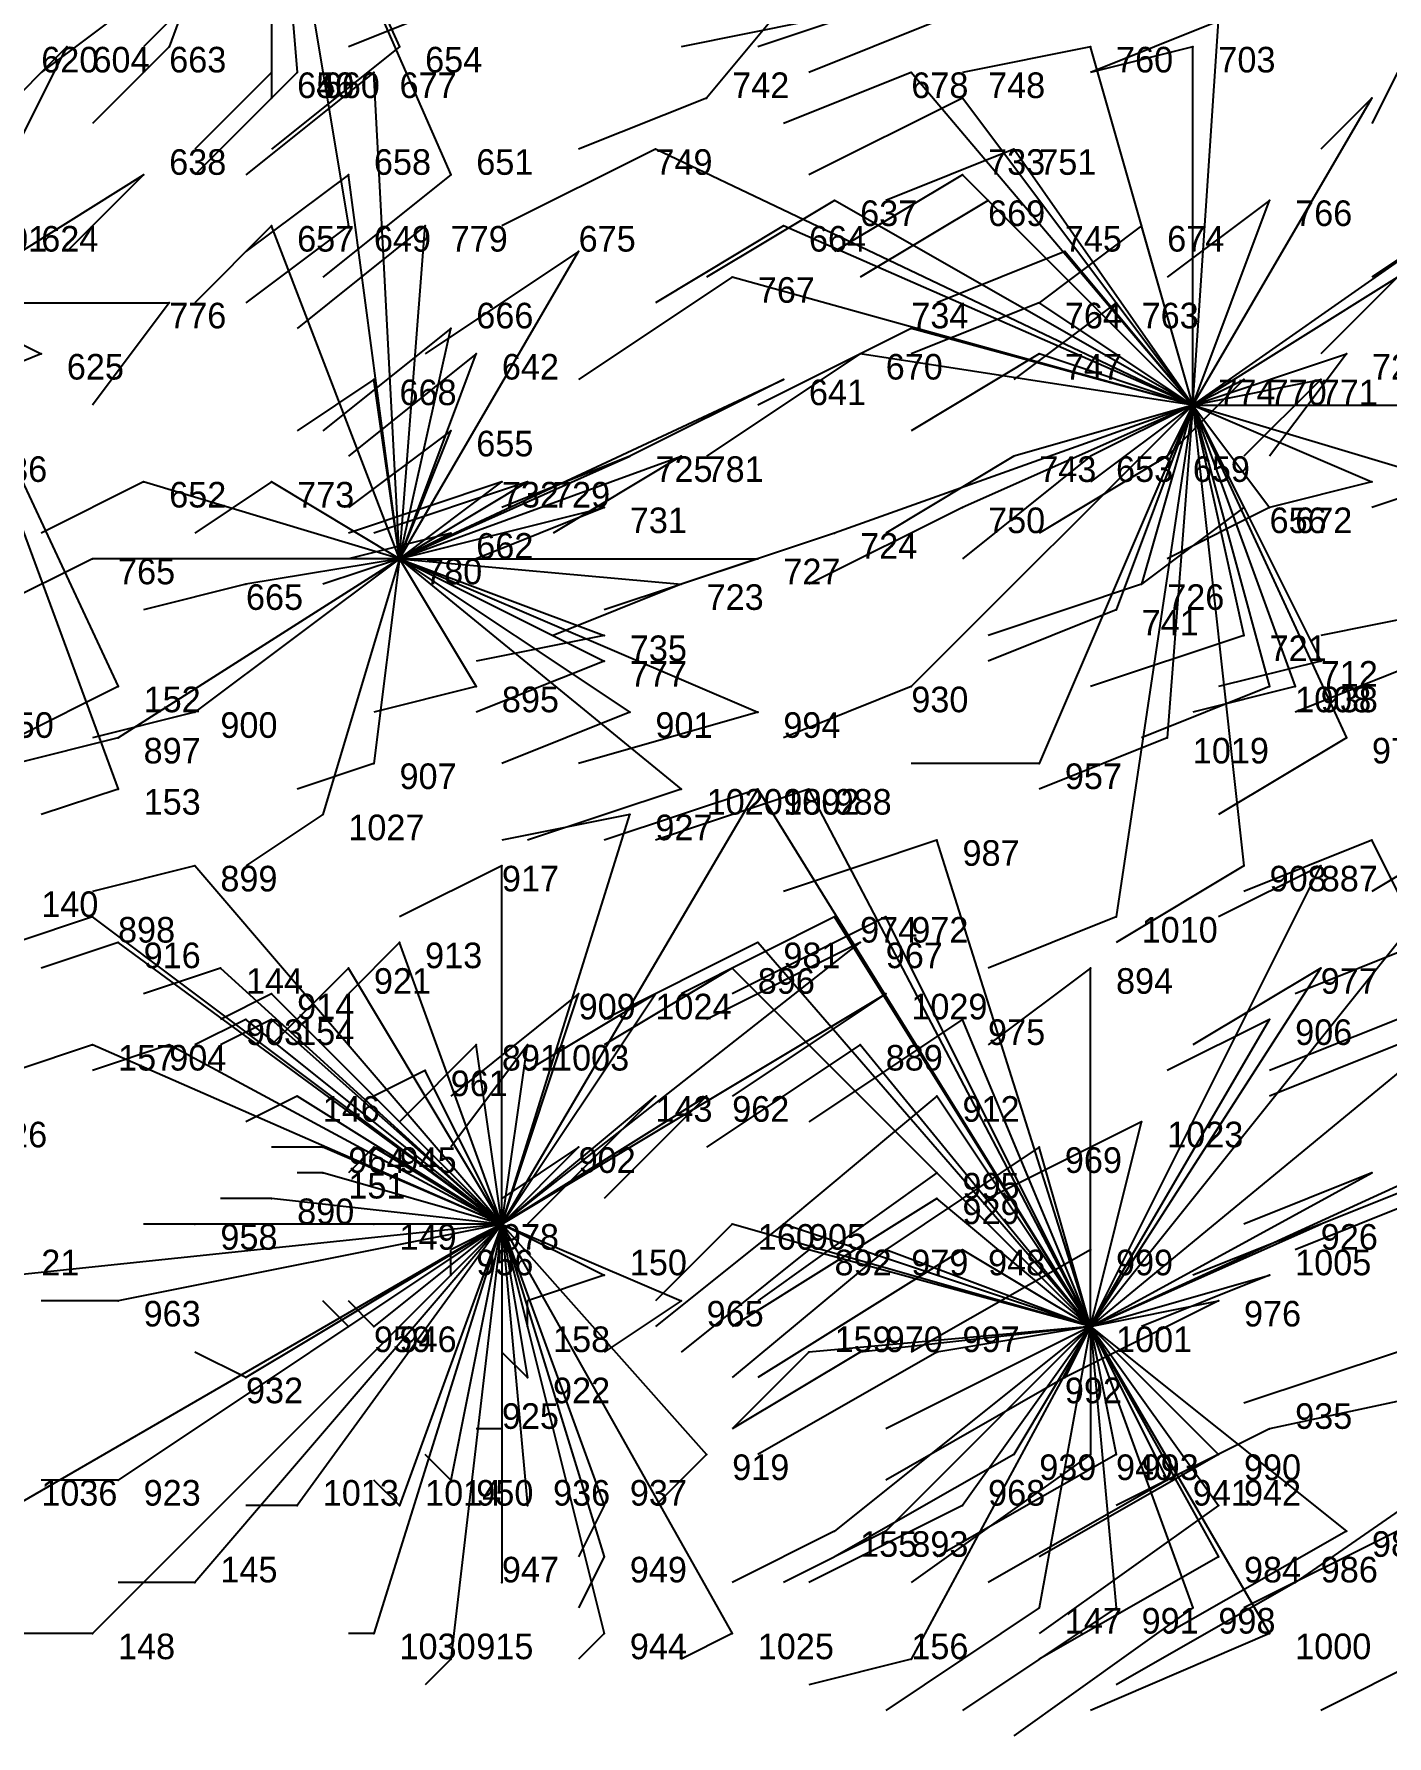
# Model space of a CAD drawing. Extents: x 13.668 to 13.876, y -34.05 to -33.931.
# Drawn here: x 13.7397 to 13.7926, y -34.05 to -33.9835 of the extents above; entities that cross this region are included whole.
import ezdxf

# ---------------------------------------------------------------- set-up
doc = ezdxf.new("R2010")
doc.units = 0
for name, color, linetype in [('Facilities', 3, 'CONTINUOUS'), ('Facilities_lines', 3, 'CONTINUOUS'), ('Normals', 1, 'CONTINUOUS'), ('Source_points', 5, 'CONTINUOUS'), ('Text', 3, 'CONTINUOUS')]:
    doc.layers.add(name, color=color, linetype=linetype)

msp = doc.modelspace()

# ---------------------------------------------------------------- linework, layer by layer
at = {"layer": 'Facilities', "color": 3}
for p in [(13.785, -33.998, -1.215), (13.754, -34.004, -1.217), (13.758, -34.03, -1.217), (13.781, -34.034, -1.216)]:
    msp.add_point(p, dxfattribs=at)
at = {"layer": 'Facilities_lines', "color": 3}
for p, q in [((13.749, -33.973, -1.216), (13.745, -33.984, -1.217)), ((13.749, -33.973, -1.216), (13.749, -33.986, -1.216)), ((13.749, -33.973, -1.216), (13.752, -33.991, -1.216)), ((13.749, -33.973, -1.216), (13.749, -33.985, -1.217)), ((13.749, -33.973, -1.216), (13.756, -33.989, -1.216)), ((13.749, -33.973, -1.216), (13.754, -33.984, -1.216)), ((13.749, -33.973, -1.216), (13.75, -33.985, -1.216)), ((13.776, -33.974, -1.215), (13.766, -33.986, -1.216)), ((13.785, -33.998, -1.215), (13.786, -33.983, -1.215)), ((13.736, -33.994, -1.217), (13.741, -33.984, -1.217)), ((13.785, -33.998, -1.215), (13.781, -33.984, -1.215)), ((13.785, -33.998, -1.215), (13.785, -33.984, -1.214)), ((13.754, -34.004, -1.217), (13.753, -33.985, -1.217)), ((13.785, -33.998, -1.215), (13.774, -33.985, -1.214)), ((13.785, -33.998, -1.215), (13.776, -33.986, -1.216)), ((13.785, -33.998, -1.215), (13.792, -33.986, -1.215)), ((13.785, -33.998, -1.215), (13.764, -33.988, -1.215)), ((13.785, -33.998, -1.215), (13.778, -33.988, -1.214)), ((13.736, -33.994, -1.217), (13.744, -33.989, -1.216)), ((13.754, -34.004, -1.217), (13.752, -33.989, -1.217)), ((13.785, -33.998, -1.215), (13.776, -33.989, -1.215)), ((13.785, -33.998, -1.215), (13.771, -33.99, -1.215)), ((13.785, -33.998, -1.215), (13.777, -33.99, -1.216)), ((13.785, -33.998, -1.215), (13.788, -33.99, -1.214)), ((13.754, -34.004, -1.217), (13.749, -33.991, -1.217)), ((13.754, -34.004, -1.217), (13.755, -33.991, -1.217)), ((13.785, -33.998, -1.215), (13.769, -33.991, -1.215)), ((13.785, -33.998, -1.215), (13.783, -33.991, -1.215)), ((13.785, -33.998, -1.215), (13.795, -33.991, -1.215)), ((13.754, -34.004, -1.217), (13.761, -33.992, -1.217)), ((13.785, -33.998, -1.215), (13.78, -33.992, -1.216)), ((13.785, -33.998, -1.215), (13.767, -33.993, -1.215)), ((13.785, -33.998, -1.215), (13.793, -33.993, -1.215)), ((13.736, -33.994, -1.217), (13.743, -34.009, -1.218)), ((13.736, -33.994, -1.217), (13.743, -34.013, -1.218)), ((13.736, -33.994, -1.217), (13.74, -33.996, -1.217)), ((13.736, -33.994, -1.217), (13.745, -33.994, -1.217)), ((13.785, -33.998, -1.215), (13.779, -33.994, -1.215)), ((13.785, -33.998, -1.215), (13.782, -33.994, -1.214)), ((13.754, -34.004, -1.217), (13.756, -33.995, -1.217)), ((13.785, -33.998, -1.215), (13.774, -33.995, -1.215)), ((13.754, -34.004, -1.217), (13.757, -33.996, -1.216)), ((13.785, -33.998, -1.215), (13.772, -33.996, -1.215)), ((13.785, -33.998, -1.215), (13.779, -33.996, -1.216)), ((13.785, -33.998, -1.215), (13.791, -33.996, -1.214)), ((13.754, -34.004, -1.217), (13.753, -33.997, -1.217)), ((13.754, -34.004, -1.217), (13.769, -33.997, -1.216)), ((13.785, -33.998, -1.215), (13.787, -33.997, -1.214)), ((13.785, -33.998, -1.215), (13.79, -33.997, -1.214)), ((13.785, -33.998, -1.215), (13.771, -34.003, -1.216)), ((13.785, -33.998, -1.215), (13.774, -34.009, -1.216)), ((13.785, -33.998, -1.215), (13.776, -34.002, -1.215)), ((13.785, -33.998, -1.215), (13.778, -34, -1.216)), ((13.785, -33.998, -1.215), (13.779, -34.012, -1.216)), ((13.785, -33.998, -1.215), (13.781, -34, -1.216)), ((13.785, -33.998, -1.215), (13.782, -34.006, -1.215)), ((13.785, -33.998, -1.215), (13.782, -34.018, -1.216)), ((13.785, -33.998, -1.215), (13.783, -34.005, -1.215)), ((13.785, -33.998, -1.215), (13.784, -34, -1.216)), ((13.785, -33.998, -1.215), (13.784, -34.011, -1.215)), ((13.785, -33.998, -1.215), (13.796, -33.998, -1.214)), ((13.785, -33.998, -1.215), (13.787, -34.002, -1.216)), ((13.785, -33.998, -1.215), (13.788, -34.002, -1.215)), ((13.785, -33.998, -1.215), (13.795, -34.001, -1.216)), ((13.785, -33.998, -1.215), (13.79, -34.008, -1.215)), ((13.785, -33.998, -1.215), (13.787, -34.007, -1.215)), ((13.785, -33.998, -1.215), (13.792, -34.001, -1.214)), ((13.785, -33.998, -1.215), (13.787, -34.016, -1.216)), ((13.785, -33.998, -1.215), (13.789, -34.009, -1.215)), ((13.785, -33.998, -1.215), (13.791, -34.011, -1.216)), ((13.785, -33.998, -1.215), (13.788, -34.009, -1.215)), ((13.754, -34.004, -1.217), (13.756, -33.999, -1.217)), ((13.754, -34.004, -1.217), (13.763, -34, -1.216)), ((13.754, -34.004, -1.217), (13.765, -34, -1.216)), ((13.754, -34.004, -1.217), (13.744, -34.001, -1.217)), ((13.754, -34.004, -1.217), (13.749, -34.001, -1.216)), ((13.754, -34.004, -1.217), (13.759, -34.001, -1.217)), ((13.754, -34.004, -1.217), (13.758, -34.001, -1.217)), ((13.754, -34.004, -1.217), (13.762, -34.002, -1.217)), ((13.754, -34.004, -1.217), (13.756, -34.003, -1.217)), ((13.754, -34.004, -1.217), (13.742, -34.004, -1.217)), ((13.754, -34.004, -1.217), (13.743, -34.011, -1.216)), ((13.754, -34.004, -1.217), (13.746, -34.01, -1.216)), ((13.754, -34.004, -1.217), (13.748, -34.005, -1.217)), ((13.754, -34.004, -1.217), (13.751, -34.014, -1.217)), ((13.754, -34.004, -1.217), (13.753, -34.012, -1.217)), ((13.754, -34.004, -1.217), (13.762, -34.007, -1.217)), ((13.754, -34.004, -1.217), (13.765, -34.005, -1.216)), ((13.754, -34.004, -1.217), (13.768, -34.004, -1.217)), ((13.754, -34.004, -1.217), (13.762, -34.008, -1.216)), ((13.754, -34.004, -1.217), (13.757, -34.009, -1.217)), ((13.754, -34.004, -1.217), (13.763, -34.01, -1.217)), ((13.754, -34.004, -1.217), (13.768, -34.01, -1.217)), ((13.754, -34.004, -1.217), (13.765, -34.013, -1.216)), ((13.758, -34.03, -1.217), (13.768, -34.013, -1.217)), ((13.781, -34.034, -1.216), (13.768, -34.013, -1.215)), ((13.781, -34.034, -1.216), (13.77, -34.013, -1.215)), ((13.758, -34.03, -1.217), (13.763, -34.014, -1.217)), ((13.781, -34.034, -1.216), (13.797, -34.014, -1.214)), ((13.781, -34.034, -1.216), (13.775, -34.015, -1.216)), ((13.802, -34.035, -1.215), (13.792, -34.015, -1.215)), ((13.758, -34.03, -1.217), (13.746, -34.016, -1.216)), ((13.758, -34.03, -1.217), (13.758, -34.016, -1.216)), ((13.781, -34.034, -1.216), (13.79, -34.016, -1.215)), ((13.758, -34.03, -1.217), (13.742, -34.018, -1.217)), ((13.781, -34.034, -1.216), (13.771, -34.018, -1.216)), ((13.781, -34.034, -1.216), (13.773, -34.018, -1.215)), ((13.758, -34.03, -1.217), (13.743, -34.019, -1.217)), ((13.758, -34.03, -1.217), (13.754, -34.019, -1.217)), ((13.758, -34.03, -1.217), (13.772, -34.019, -1.217)), ((13.781, -34.034, -1.216), (13.768, -34.019, -1.216)), ((13.758, -34.03, -1.217), (13.747, -34.02, -1.218)), ((13.758, -34.03, -1.217), (13.752, -34.02, -1.217)), ((13.781, -34.034, -1.216), (13.767, -34.02, -1.216)), ((13.781, -34.034, -1.216), (13.781, -34.02, -1.215)), ((13.781, -34.034, -1.216), (13.79, -34.02, -1.215)), ((13.781, -34.034, -1.216), (13.798, -34.02, -1.214)), ((13.758, -34.03, -1.217), (13.749, -34.021, -1.217)), ((13.758, -34.03, -1.217), (13.761, -34.021, -1.217)), ((13.758, -34.03, -1.217), (13.764, -34.021, -1.217)), ((13.758, -34.03, -1.217), (13.773, -34.021, -1.217)), ((13.758, -34.03, -1.217), (13.748, -34.022, -1.217)), ((13.758, -34.03, -1.217), (13.749, -34.022, -1.218)), ((13.781, -34.034, -1.216), (13.776, -34.022, -1.216)), ((13.781, -34.034, -1.216), (13.788, -34.022, -1.216)), ((13.758, -34.03, -1.217), (13.742, -34.023, -1.218)), ((13.758, -34.03, -1.217), (13.745, -34.023, -1.217)), ((13.758, -34.03, -1.217), (13.757, -34.023, -1.217)), ((13.758, -34.03, -1.217), (13.759, -34.023, -1.217)), ((13.781, -34.034, -1.216), (13.772, -34.023, -1.216)), ((13.781, -34.034, -1.216), (13.805, -34.023, -1.214)), ((13.758, -34.03, -1.217), (13.755, -34.024, -1.217)), ((13.758, -34.03, -1.217), (13.75, -34.025, -1.218)), ((13.758, -34.03, -1.217), (13.764, -34.025, -1.218)), ((13.758, -34.03, -1.217), (13.766, -34.025, -1.217)), ((13.781, -34.034, -1.216), (13.775, -34.025, -1.216)), ((13.781, -34.034, -1.216), (13.783, -34.026, -1.215)), ((13.758, -34.03, -1.217), (13.751, -34.027, -1.217)), ((13.758, -34.03, -1.217), (13.753, -34.027, -1.216)), ((13.758, -34.03, -1.217), (13.761, -34.027, -1.217)), ((13.781, -34.034, -1.216), (13.779, -34.027, -1.216)), ((13.758, -34.03, -1.217), (13.751, -34.028, -1.218)), ((13.781, -34.034, -1.216), (13.775, -34.028, -1.216)), ((13.781, -34.034, -1.216), (13.792, -34.028, -1.215)), ((13.758, -34.03, -1.217), (13.749, -34.029, -1.217)), ((13.781, -34.034, -1.216), (13.775, -34.029, -1.216)), ((13.758, -34.03, -1.217), (13.739, -34.032, -1.218)), ((13.758, -34.03, -1.217), (13.739, -34.041, -1.217)), ((13.758, -34.03, -1.217), (13.742, -34.046, -1.218)), ((13.758, -34.03, -1.217), (13.743, -34.04, -1.217)), ((13.758, -34.03, -1.217), (13.743, -34.033, -1.217)), ((13.758, -34.03, -1.217), (13.746, -34.044, -1.218)), ((13.758, -34.03, -1.217), (13.746, -34.03, -1.217)), ((13.758, -34.03, -1.217), (13.748, -34.036, -1.217)), ((13.758, -34.03, -1.217), (13.75, -34.041, -1.217)), ((13.758, -34.03, -1.217), (13.752, -34.034, -1.217)), ((13.758, -34.03, -1.217), (13.753, -34.03, -1.218)), ((13.758, -34.03, -1.217), (13.753, -34.034, -1.217)), ((13.758, -34.03, -1.217), (13.753, -34.046, -1.217)), ((13.758, -34.03, -1.217), (13.754, -34.041, -1.217)), ((13.758, -34.03, -1.217), (13.756, -34.047, -1.217)), ((13.758, -34.03, -1.217), (13.756, -34.04, -1.216)), ((13.758, -34.03, -1.217), (13.756, -34.032, -1.217)), ((13.758, -34.03, -1.217), (13.762, -34.032, -1.218)), ((13.758, -34.03, -1.217), (13.759, -34.034, -1.218)), ((13.758, -34.03, -1.217), (13.766, -34.039, -1.217)), ((13.758, -34.03, -1.217), (13.759, -34.036, -1.217)), ((13.758, -34.03, -1.217), (13.758, -34.038, -1.217)), ((13.758, -34.03, -1.217), (13.759, -34.041, -1.217)), ((13.758, -34.03, -1.217), (13.762, -34.046, -1.217)), ((13.758, -34.03, -1.217), (13.758, -34.044, -1.217)), ((13.758, -34.03, -1.217), (13.762, -34.043, -1.217)), ((13.758, -34.03, -1.217), (13.765, -34.033, -1.217)), ((13.758, -34.03, -1.217), (13.762, -34.041, -1.217)), ((13.758, -34.03, -1.217), (13.767, -34.046, -1.217)), ((13.781, -34.034, -1.216), (13.767, -34.03, -1.218)), ((13.781, -34.034, -1.216), (13.769, -34.03, -1.217)), ((13.781, -34.034, -1.216), (13.79, -34.03, -1.215)), ((13.781, -34.034, -1.216), (13.77, -34.031, -1.216)), ((13.781, -34.034, -1.216), (13.773, -34.031, -1.216)), ((13.781, -34.034, -1.216), (13.776, -34.031, -1.216)), ((13.781, -34.034, -1.216), (13.781, -34.031, -1.217)), ((13.781, -34.034, -1.216), (13.788, -34.032, -1.217)), ((13.781, -34.034, -1.216), (13.786, -34.033, -1.215)), ((13.781, -34.034, -1.216), (13.77, -34.035, -1.218)), ((13.781, -34.034, -1.216), (13.771, -34.042, -1.218)), ((13.781, -34.034, -1.216), (13.772, -34.035, -1.217)), ((13.781, -34.034, -1.216), (13.773, -34.042, -1.217)), ((13.781, -34.034, -1.216), (13.774, -34.047, -1.218)), ((13.781, -34.034, -1.216), (13.775, -34.035, -1.217)), ((13.781, -34.034, -1.216), (13.776, -34.041, -1.217)), ((13.781, -34.034, -1.216), (13.778, -34.039, -1.217)), ((13.781, -34.034, -1.216), (13.779, -34.045, -1.218)), ((13.781, -34.034, -1.216), (13.78, -34.036, -1.216)), ((13.781, -34.034, -1.216), (13.781, -34.039, -1.217)), ((13.781, -34.034, -1.216), (13.784, -34.04, -1.217)), ((13.781, -34.034, -1.216), (13.791, -34.042, -1.216)), ((13.781, -34.034, -1.216), (13.786, -34.043, -1.216)), ((13.781, -34.034, -1.216), (13.786, -34.039, -1.215)), ((13.781, -34.034, -1.216), (13.782, -34.045, -1.217)), ((13.781, -34.034, -1.216), (13.782, -34.039, -1.216)), ((13.781, -34.034, -1.216), (13.785, -34.045, -1.216)), ((13.781, -34.034, -1.216), (13.788, -34.046, -1.216)), ((13.781, -34.034, -1.216), (13.786, -34.041, -1.216)), ((13.802, -34.035, -1.215), (13.788, -34.038, -1.215)), ((13.802, -34.035, -1.215), (13.789, -34.044, -1.215))]:
    msp.add_line(p, q, dxfattribs=at)
at = {"layer": 'Normals', "color": 1}
for p, q in [((13.748, -33.98, -1.216), (13.744, -33.984, -1.116)), ((13.744, -33.982, -1.216), (13.74, -33.985, -1.116)), ((13.757, -33.982, -1.216), (13.752, -33.984, -1.116)), ((13.774, -33.982, -1.215), (13.768, -33.984, -1.115)), ((13.77, -33.983, -1.215), (13.765, -33.984, -1.115)), ((13.775, -33.983, -1.216), (13.77, -33.985, -1.116)), ((13.786, -33.983, -1.215), (13.781, -33.985, -1.115)), ((13.741, -33.984, -1.217), (13.738, -33.987, -1.117)), ((13.745, -33.984, -1.217), (13.742, -33.987, -1.117)), ((13.754, -33.984, -1.216), (13.749, -33.988, -1.116)), ((13.781, -33.984, -1.215), (13.776, -33.985, -1.115)), ((13.785, -33.984, -1.214), (13.781, -33.985, -1.114)), ((13.749, -33.985, -1.217), (13.746, -33.988, -1.117)), ((13.75, -33.985, -1.216), (13.747, -33.988, -1.116)), ((13.753, -33.985, -1.217), (13.748, -33.989, -1.117)), ((13.774, -33.985, -1.214), (13.769, -33.987, -1.114)), ((13.793, -33.985, -1.214), (13.792, -33.987, -1.114)), ((13.749, -33.986, -1.216), (13.746, -33.989, -1.116)), ((13.766, -33.986, -1.216), (13.761, -33.988, -1.116)), ((13.776, -33.986, -1.216), (13.77, -33.989, -1.116)), ((13.792, -33.986, -1.215), (13.79, -33.988, -1.115)), ((13.764, -33.988, -1.215), (13.758, -33.991, -1.115)), ((13.778, -33.988, -1.214), (13.773, -33.99, -1.114)), ((13.744, -33.989, -1.216), (13.741, -33.992, -1.116)), ((13.752, -33.989, -1.217), (13.748, -33.992, -1.117)), ((13.756, -33.989, -1.216), (13.751, -33.993, -1.116)), ((13.776, -33.989, -1.215), (13.771, -33.992, -1.115)), ((13.771, -33.99, -1.215), (13.766, -33.993, -1.115)), ((13.777, -33.99, -1.216), (13.772, -33.993, -1.116)), ((13.788, -33.99, -1.214), (13.784, -33.993, -1.114)), ((13.749, -33.991, -1.217), (13.746, -33.994, -1.117)), ((13.752, -33.991, -1.216), (13.748, -33.994, -1.116)), ((13.755, -33.991, -1.217), (13.75, -33.995, -1.117)), ((13.769, -33.991, -1.215), (13.764, -33.994, -1.115)), ((13.783, -33.991, -1.215), (13.779, -33.994, -1.115)), ((13.795, -33.991, -1.215), (13.792, -33.993, -1.115)), ((13.761, -33.992, -1.217), (13.755, -33.996, -1.117)), ((13.78, -33.992, -1.216), (13.775, -33.994, -1.116)), ((13.767, -33.993, -1.215), (13.761, -33.997, -1.115)), ((13.793, -33.993, -1.215), (13.79, -33.996, -1.115)), ((13.745, -33.994, -1.217), (13.742, -33.998, -1.117)), ((13.779, -33.994, -1.215), (13.774, -33.996, -1.115)), ((13.782, -33.994, -1.214), (13.778, -33.997, -1.114)), ((13.756, -33.995, -1.217), (13.751, -33.999, -1.117)), ((13.774, -33.995, -1.215), (13.768, -33.998, -1.115)), ((13.74, -33.996, -1.217), (13.735, -33.998, -1.117)), ((13.757, -33.996, -1.216), (13.752, -34, -1.116)), ((13.772, -33.996, -1.215), (13.766, -34, -1.115)), ((13.779, -33.996, -1.216), (13.774, -33.999, -1.116)), ((13.791, -33.996, -1.214), (13.788, -34, -1.114)), ((13.753, -33.997, -1.217), (13.75, -33.999, -1.117)), ((13.769, -33.997, -1.216), (13.763, -34, -1.116)), ((13.787, -33.997, -1.214), (13.784, -34, -1.114)), ((13.79, -33.997, -1.214), (13.787, -34, -1.114)), ((13.785, -33.998, -1.215), (13.781, -34.001, -1.115)), ((13.756, -33.999, -1.217), (13.752, -34.002, -1.117)), ((13.763, -34, -1.216), (13.758, -34.002, -1.116)), ((13.765, -34, -1.216), (13.76, -34.003, -1.116)), ((13.778, -34, -1.216), (13.773, -34.003, -1.116)), ((13.781, -34, -1.216), (13.776, -34.004, -1.116)), ((13.784, -34, -1.216), (13.779, -34.003, -1.116)), ((13.744, -34.001, -1.217), (13.74, -34.003, -1.117)), ((13.749, -34.001, -1.216), (13.746, -34.003, -1.116)), ((13.758, -34.001, -1.217), (13.752, -34.003, -1.117)), ((13.759, -34.001, -1.217), (13.753, -34.003, -1.117)), ((13.792, -34.001, -1.214), (13.788, -34.002, -1.114)), ((13.795, -34.001, -1.216), (13.792, -34.002, -1.116)), ((13.762, -34.002, -1.217), (13.757, -34.004, -1.117)), ((13.776, -34.002, -1.215), (13.77, -34.005, -1.115)), ((13.787, -34.002, -1.216), (13.783, -34.005, -1.116)), ((13.788, -34.002, -1.215), (13.784, -34.004, -1.115)), ((13.756, -34.003, -1.217), (13.752, -34.004, -1.117)), ((13.771, -34.003, -1.216), (13.765, -34.005, -1.116)), ((13.742, -34.004, -1.217), (13.738, -34.006, -1.117)), ((13.754, -34.004, -1.217), (13.751, -34.005, -1.117)), ((13.768, -34.004, -1.217), (13.762, -34.006, -1.117)), ((13.748, -34.005, -1.217), (13.744, -34.006, -1.117)), ((13.765, -34.005, -1.216), (13.76, -34.007, -1.116)), ((13.783, -34.005, -1.215), (13.777, -34.007, -1.115)), ((13.782, -34.006, -1.215), (13.777, -34.008, -1.115)), ((13.795, -34.006, -1.215), (13.79, -34.007, -1.115)), ((13.762, -34.007, -1.217), (13.757, -34.008, -1.117)), ((13.787, -34.007, -1.215), (13.781, -34.009, -1.115)), ((13.762, -34.008, -1.216), (13.757, -34.01, -1.116)), ((13.79, -34.008, -1.215), (13.786, -34.009, -1.115)), ((13.794, -34.008, -1.215), (13.789, -34.01, -1.115)), ((13.743, -34.009, -1.218), (13.739, -34.011, -1.118)), ((13.757, -34.009, -1.217), (13.753, -34.01, -1.117)), ((13.774, -34.009, -1.216), (13.769, -34.011, -1.116)), ((13.788, -34.009, -1.215), (13.783, -34.011, -1.115)), ((13.789, -34.009, -1.215), (13.785, -34.01, -1.115)), ((13.746, -34.01, -1.216), (13.742, -34.011, -1.116)), ((13.763, -34.01, -1.217), (13.758, -34.012, -1.117)), ((13.768, -34.01, -1.217), (13.761, -34.012, -1.117)), ((13.743, -34.011, -1.216), (13.739, -34.012, -1.116)), ((13.784, -34.011, -1.215), (13.779, -34.013, -1.115)), ((13.791, -34.011, -1.216), (13.786, -34.014, -1.116)), ((13.753, -34.012, -1.217), (13.75, -34.013, -1.117)), ((13.779, -34.012, -1.216), (13.774, -34.012, -1.116)), ((13.743, -34.013, -1.218), (13.74, -34.014, -1.118)), ((13.765, -34.013, -1.216), (13.759, -34.015, -1.116)), ((13.768, -34.013, -1.217), (13.762, -34.015, -1.117)), ((13.768, -34.013, -1.215), (13.762, -34.015, -1.115)), ((13.77, -34.013, -1.215), (13.764, -34.015, -1.115)), ((13.751, -34.014, -1.217), (13.748, -34.016, -1.117)), ((13.763, -34.014, -1.217), (13.758, -34.015, -1.117)), ((13.797, -34.014, -1.214), (13.792, -34.017, -1.114)), ((13.775, -34.015, -1.216), (13.769, -34.017, -1.116)), ((13.792, -34.015, -1.215), (13.787, -34.017, -1.115)), ((13.746, -34.016, -1.216), (13.742, -34.017, -1.116)), ((13.758, -34.016, -1.216), (13.754, -34.018, -1.116)), ((13.787, -34.016, -1.216), (13.782, -34.019, -1.116)), ((13.79, -34.016, -1.215), (13.786, -34.018, -1.115)), ((13.742, -34.018, -1.217), (13.739, -34.019, -1.117)), ((13.771, -34.018, -1.216), (13.765, -34.021, -1.116)), ((13.773, -34.018, -1.215), (13.767, -34.021, -1.115)), ((13.782, -34.018, -1.216), (13.777, -34.02, -1.116)), ((13.743, -34.019, -1.217), (13.74, -34.02, -1.117)), ((13.754, -34.019, -1.217), (13.752, -34.021, -1.117)), ((13.768, -34.019, -1.216), (13.762, -34.022, -1.116)), ((13.772, -34.019, -1.217), (13.766, -34.022, -1.117)), ((13.794, -34.019, -1.215), (13.789, -34.021, -1.115)), ((13.747, -34.02, -1.218), (13.744, -34.021, -1.118)), ((13.752, -34.02, -1.217), (13.749, -34.023, -1.117)), ((13.767, -34.02, -1.216), (13.762, -34.023, -1.116)), ((13.781, -34.02, -1.215), (13.777, -34.023, -1.115)), ((13.79, -34.02, -1.215), (13.785, -34.023, -1.115)), ((13.749, -34.021, -1.217), (13.747, -34.022, -1.117)), ((13.761, -34.021, -1.217), (13.756, -34.025, -1.117)), ((13.764, -34.021, -1.217), (13.759, -34.024, -1.117)), ((13.773, -34.021, -1.217), (13.767, -34.025, -1.117)), ((13.748, -34.022, -1.217), (13.746, -34.023, -1.117)), ((13.749, -34.022, -1.218), (13.747, -34.023, -1.118)), ((13.776, -34.022, -1.216), (13.77, -34.026, -1.116)), ((13.788, -34.022, -1.216), (13.784, -34.024, -1.116)), ((13.793, -34.022, -1.215), (13.788, -34.024, -1.115)), ((13.742, -34.023, -1.218), (13.739, -34.024, -1.118)), ((13.745, -34.023, -1.217), (13.742, -34.024, -1.117)), ((13.757, -34.023, -1.217), (13.754, -34.026, -1.117)), ((13.759, -34.023, -1.217), (13.756, -34.027, -1.117)), ((13.772, -34.023, -1.216), (13.766, -34.027, -1.116)), ((13.793, -34.023, -1.215), (13.788, -34.025, -1.115)), ((13.755, -34.024, -1.217), (13.753, -34.025, -1.117)), ((13.75, -34.025, -1.218), (13.748, -34.026, -1.118)), ((13.764, -34.025, -1.218), (13.759, -34.03, -1.118)), ((13.766, -34.025, -1.217), (13.762, -34.029, -1.117)), ((13.775, -34.025, -1.216), (13.769, -34.03, -1.116)), ((13.783, -34.026, -1.215), (13.777, -34.029, -1.115)), ((13.751, -34.027, -1.217), (13.749, -34.027, -1.117)), ((13.753, -34.027, -1.216), (13.752, -34.028, -1.116)), ((13.761, -34.027, -1.217), (13.758, -34.029, -1.117)), ((13.779, -34.027, -1.216), (13.773, -34.031, -1.116)), ((13.751, -34.028, -1.218), (13.75, -34.028, -1.118)), ((13.775, -34.028, -1.216), (13.768, -34.033, -1.116)), ((13.792, -34.028, -1.215), (13.787, -34.03, -1.115)), ((13.795, -34.028, -1.215), (13.79, -34.03, -1.115)), ((13.749, -34.029, -1.217), (13.747, -34.029, -1.117)), ((13.775, -34.029, -1.216), (13.767, -34.034, -1.116)), ((13.794, -34.029, -1.217), (13.789, -34.031, -1.117)), ((13.746, -34.03, -1.217), (13.744, -34.03, -1.117)), ((13.753, -34.03, -1.218), (13.752, -34.03, -1.118)), ((13.758, -34.03, -1.217), (13.756, -34.031, -1.117)), ((13.769, -34.03, -1.217), (13.764, -34.034, -1.117)), ((13.767, -34.03, -1.218), (13.764, -34.033, -1.118)), ((13.79, -34.03, -1.215), (13.785, -34.032, -1.115)), ((13.756, -34.032, -1.217), (13.756, -34.031, -1.117)), ((13.77, -34.031, -1.216), (13.765, -34.035, -1.116)), ((13.773, -34.031, -1.216), (13.767, -34.036, -1.116)), ((13.776, -34.031, -1.216), (13.768, -34.036, -1.116)), ((13.781, -34.031, -1.217), (13.774, -34.035, -1.117)), ((13.762, -34.032, -1.218), (13.759, -34.033, -1.118)), ((13.788, -34.032, -1.217), (13.783, -34.034, -1.117)), ((13.743, -34.033, -1.217), (13.74, -34.033, -1.117)), ((13.752, -34.034, -1.217), (13.751, -34.033, -1.117)), ((13.753, -34.034, -1.217), (13.752, -34.033, -1.117)), ((13.759, -34.034, -1.218), (13.759, -34.033, -1.118)), ((13.765, -34.033, -1.217), (13.762, -34.035, -1.117)), ((13.786, -34.033, -1.215), (13.78, -34.036, -1.115)), ((13.781, -34.034, -1.216), (13.773, -34.038, -1.116)), ((13.748, -34.036, -1.217), (13.746, -34.035, -1.117)), ((13.759, -34.036, -1.217), (13.758, -34.035, -1.117)), ((13.772, -34.035, -1.217), (13.767, -34.038, -1.117)), ((13.77, -34.035, -1.218), (13.767, -34.038, -1.118)), ((13.775, -34.035, -1.217), (13.768, -34.039, -1.117)), ((13.793, -34.035, -1.215), (13.787, -34.037, -1.115)), ((13.78, -34.036, -1.216), (13.773, -34.04, -1.116)), ((13.758, -34.038, -1.217), (13.757, -34.038, -1.117)), ((13.788, -34.038, -1.215), (13.782, -34.041, -1.115)), ((13.756, -34.04, -1.216), (13.755, -34.039, -1.116)), ((13.766, -34.039, -1.217), (13.764, -34.041, -1.117)), ((13.778, -34.039, -1.217), (13.771, -34.043, -1.117)), ((13.781, -34.039, -1.217), (13.774, -34.044, -1.117)), ((13.782, -34.039, -1.216), (13.775, -34.043, -1.116)), ((13.786, -34.039, -1.215), (13.779, -34.043, -1.115)), ((13.743, -34.04, -1.217), (13.74, -34.04, -1.117)), ((13.754, -34.041, -1.217), (13.753, -34.04, -1.117)), ((13.784, -34.04, -1.217), (13.777, -34.044, -1.117)), ((13.75, -34.041, -1.217), (13.748, -34.041, -1.117)), ((13.759, -34.041, -1.217), (13.759, -34.041, -1.117)), ((13.762, -34.041, -1.217), (13.761, -34.043, -1.117)), ((13.776, -34.041, -1.217), (13.77, -34.044, -1.117)), ((13.786, -34.041, -1.216), (13.779, -34.046, -1.116)), ((13.771, -34.042, -1.218), (13.767, -34.044, -1.118)), ((13.773, -34.042, -1.217), (13.769, -34.044, -1.117)), ((13.791, -34.042, -1.216), (13.784, -34.046, -1.116)), ((13.793, -34.042, -1.215), (13.787, -34.045, -1.115)), ((13.762, -34.043, -1.217), (13.761, -34.045, -1.117)), ((13.786, -34.043, -1.216), (13.779, -34.047, -1.116)), ((13.746, -34.044, -1.218), (13.743, -34.044, -1.118)), ((13.758, -34.044, -1.217), (13.758, -34.044, -1.117)), ((13.789, -34.044, -1.215), (13.782, -34.048, -1.115)), ((13.779, -34.045, -1.218), (13.773, -34.049, -1.118)), ((13.782, -34.045, -1.217), (13.776, -34.049, -1.117)), ((13.785, -34.045, -1.216), (13.778, -34.05, -1.116)), ((13.742, -34.046, -1.218), (13.739, -34.046, -1.118)), ((13.753, -34.046, -1.217), (13.752, -34.046, -1.117)), ((13.762, -34.046, -1.217), (13.761, -34.047, -1.117)), ((13.767, -34.046, -1.217), (13.765, -34.047, -1.117)), ((13.788, -34.046, -1.216), (13.781, -34.049, -1.116)), ((13.796, -34.046, -1.216), (13.79, -34.049, -1.116)), ((13.756, -34.047, -1.217), (13.755, -34.048, -1.117)), ((13.774, -34.047, -1.218), (13.77, -34.048, -1.118))]:
    msp.add_line(p, q, dxfattribs=at)
at = {"layer": 'Source_points', "color": 5}
for p in [(13.741, -33.984, -1.217), (13.745, -33.984, -1.217), (13.754, -33.984, -1.216), (13.781, -33.984, -1.215), (13.785, -33.984, -1.214), (13.749, -33.985, -1.217), (13.75, -33.985, -1.216), (13.753, -33.985, -1.217), (13.774, -33.985, -1.214), (13.749, -33.986, -1.216), (13.766, -33.986, -1.216), (13.776, -33.986, -1.216), (13.792, -33.986, -1.215), (13.764, -33.988, -1.215), (13.778, -33.988, -1.214), (13.744, -33.989, -1.216), (13.752, -33.989, -1.217), (13.756, -33.989, -1.216), (13.776, -33.989, -1.215), (13.771, -33.99, -1.215), (13.777, -33.99, -1.216), (13.788, -33.99, -1.214), (13.749, -33.991, -1.217), (13.752, -33.991, -1.216), (13.755, -33.991, -1.217), (13.769, -33.991, -1.215), (13.783, -33.991, -1.215), (13.761, -33.992, -1.217), (13.78, -33.992, -1.216), (13.767, -33.993, -1.215), (13.745, -33.994, -1.217), (13.779, -33.994, -1.215), (13.782, -33.994, -1.214), (13.756, -33.995, -1.217), (13.774, -33.995, -1.215), (13.74, -33.996, -1.217), (13.757, -33.996, -1.216), (13.772, -33.996, -1.215), (13.779, -33.996, -1.216), (13.791, -33.996, -1.214), (13.753, -33.997, -1.217), (13.769, -33.997, -1.216), (13.787, -33.997, -1.214), (13.79, -33.997, -1.214), (13.756, -33.999, -1.217), (13.763, -34, -1.216), (13.765, -34, -1.216), (13.778, -34, -1.216), (13.781, -34, -1.216), (13.784, -34, -1.216), (13.744, -34.001, -1.217), (13.749, -34.001, -1.216), (13.758, -34.001, -1.217), (13.759, -34.001, -1.217), (13.792, -34.001, -1.214), (13.762, -34.002, -1.217), (13.776, -34.002, -1.215), (13.787, -34.002, -1.216), (13.788, -34.002, -1.215), (13.756, -34.003, -1.217), (13.771, -34.003, -1.216), (13.742, -34.004, -1.217), (13.768, -34.004, -1.217), (13.748, -34.005, -1.217), (13.765, -34.005, -1.216), (13.783, -34.005, -1.215), (13.782, -34.006, -1.215), (13.762, -34.007, -1.217), (13.787, -34.007, -1.215), (13.762, -34.008, -1.216), (13.79, -34.008, -1.215), (13.743, -34.009, -1.218), (13.757, -34.009, -1.217), (13.774, -34.009, -1.216), (13.788, -34.009, -1.215), (13.789, -34.009, -1.215), (13.746, -34.01, -1.216), (13.763, -34.01, -1.217), (13.768, -34.01, -1.217), (13.743, -34.011, -1.216), (13.784, -34.011, -1.215), (13.791, -34.011, -1.216), (13.753, -34.012, -1.217), (13.779, -34.012, -1.216), (13.743, -34.013, -1.218), (13.765, -34.013, -1.216), (13.768, -34.013, -1.217), (13.768, -34.013, -1.215), (13.77, -34.013, -1.215), (13.751, -34.014, -1.217), (13.763, -34.014, -1.217), (13.775, -34.015, -1.216), (13.792, -34.015, -1.215), (13.746, -34.016, -1.216), (13.758, -34.016, -1.216), (13.787, -34.016, -1.216), (13.79, -34.016, -1.215), (13.742, -34.018, -1.217), (13.771, -34.018, -1.216), (13.773, -34.018, -1.215), (13.782, -34.018, -1.216), (13.743, -34.019, -1.217), (13.754, -34.019, -1.217), (13.768, -34.019, -1.216), (13.772, -34.019, -1.217), (13.747, -34.02, -1.218), (13.752, -34.02, -1.217), (13.767, -34.02, -1.216), (13.781, -34.02, -1.215), (13.79, -34.02, -1.215), (13.749, -34.021, -1.217), (13.761, -34.021, -1.217), (13.764, -34.021, -1.217), (13.773, -34.021, -1.217), (13.748, -34.022, -1.217), (13.749, -34.022, -1.218), (13.776, -34.022, -1.216), (13.788, -34.022, -1.216), (13.742, -34.023, -1.218), (13.745, -34.023, -1.217), (13.757, -34.023, -1.217), (13.759, -34.023, -1.217), (13.772, -34.023, -1.216), (13.755, -34.024, -1.217), (13.75, -34.025, -1.218), (13.764, -34.025, -1.218), (13.766, -34.025, -1.217), (13.775, -34.025, -1.216), (13.783, -34.026, -1.215), (13.751, -34.027, -1.217), (13.753, -34.027, -1.216), (13.761, -34.027, -1.217), (13.779, -34.027, -1.216), (13.751, -34.028, -1.218), (13.775, -34.028, -1.216), (13.792, -34.028, -1.215), (13.749, -34.029, -1.217), (13.775, -34.029, -1.216), (13.746, -34.03, -1.217), (13.753, -34.03, -1.218), (13.767, -34.03, -1.218), (13.769, -34.03, -1.217), (13.79, -34.03, -1.215), (13.77, -34.031, -1.216), (13.773, -34.031, -1.216), (13.776, -34.031, -1.216), (13.781, -34.031, -1.217), (13.756, -34.032, -1.217), (13.762, -34.032, -1.218), (13.788, -34.032, -1.217), (13.743, -34.033, -1.217), (13.765, -34.033, -1.217), (13.786, -34.033, -1.215), (13.752, -34.034, -1.217), (13.753, -34.034, -1.217), (13.759, -34.034, -1.218), (13.77, -34.035, -1.218), (13.772, -34.035, -1.217), (13.775, -34.035, -1.217), (13.748, -34.036, -1.217), (13.759, -34.036, -1.217), (13.78, -34.036, -1.216), (13.758, -34.038, -1.217), (13.788, -34.038, -1.215), (13.766, -34.039, -1.217), (13.778, -34.039, -1.217), (13.781, -34.039, -1.217), (13.782, -34.039, -1.216), (13.786, -34.039, -1.215), (13.743, -34.04, -1.217), (13.756, -34.04, -1.216), (13.784, -34.04, -1.217), (13.75, -34.041, -1.217), (13.754, -34.041, -1.217), (13.759, -34.041, -1.217), (13.762, -34.041, -1.217), (13.776, -34.041, -1.217), (13.786, -34.041, -1.216), (13.771, -34.042, -1.218), (13.773, -34.042, -1.217), (13.791, -34.042, -1.216), (13.762, -34.043, -1.217), (13.786, -34.043, -1.216), (13.746, -34.044, -1.218), (13.758, -34.044, -1.217), (13.789, -34.044, -1.215), (13.779, -34.045, -1.218), (13.782, -34.045, -1.217), (13.785, -34.045, -1.216), (13.742, -34.046, -1.218), (13.753, -34.046, -1.217), (13.762, -34.046, -1.217), (13.767, -34.046, -1.217), (13.788, -34.046, -1.216), (13.756, -34.047, -1.217), (13.774, -34.047, -1.218)]:
    msp.add_point(p, dxfattribs=at)

# ---------------------------------------------------------------- texts
at = {"layer": 'Text', "color": 3}
for s, p in [('620', (13.74, -33.985, -1.217)), ('604', (13.742, -33.985, -1.217)), ('663', (13.745, -33.985, -1.217)), ('654', (13.755, -33.985, -1.216)), ('760', (13.782, -33.985, -1.215)), ('703', (13.786, -33.985, -1.214)), ('646', (13.75, -33.986, -1.216)), ('650', (13.75, -33.986, -1.217)), ('660', (13.751, -33.986, -1.216)), ('677', (13.754, -33.986, -1.217)), ('742', (13.767, -33.986, -1.216)), ('678', (13.774, -33.986, -1.214)), ('748', (13.777, -33.986, -1.216)), ('638', (13.745, -33.989, -1.216)), ('658', (13.753, -33.989, -1.217)), ('651', (13.757, -33.989, -1.216)), ('749', (13.764, -33.989, -1.215)), ('733', (13.777, -33.989, -1.215)), ('751', (13.779, -33.989, -1.214)), ('637', (13.772, -33.991, -1.215)), ('669', (13.777, -33.991, -1.216)), ('766', (13.789, -33.991, -1.214)), ('601', (13.738, -33.992, -1.217)), ('624', (13.74, -33.992, -1.217)), ('657', (13.75, -33.992, -1.217)), ('649', (13.753, -33.992, -1.216)), ('779', (13.756, -33.992, -1.217)), ('675', (13.761, -33.992, -1.217)), ('664', (13.77, -33.992, -1.215)), ('674', (13.784, -33.992, -1.215)), ('745', (13.78, -33.992, -1.216)), ('767', (13.768, -33.994, -1.215)), ('776', (13.745, -33.995, -1.217)), ('666', (13.757, -33.995, -1.217)), ('734', (13.774, -33.995, -1.215)), ('764', (13.78, -33.995, -1.215)), ('763', (13.783, -33.995, -1.214)), ('625', (13.741, -33.997, -1.217)), ('642', (13.758, -33.997, -1.216)), ('670', (13.773, -33.997, -1.215)), ('747', (13.78, -33.997, -1.216)), ('722', (13.792, -33.997, -1.214)), ('668', (13.754, -33.998, -1.217)), ('641', (13.77, -33.998, -1.216)), ('774', (13.786, -33.998, -1.215)), ('770', (13.788, -33.998, -1.214)), ('771', (13.79, -33.998, -1.214)), ('655', (13.757, -34, -1.217)), ('636', (13.738, -34.001, -1.217)), ('725', (13.764, -34.001, -1.216)), ('781', (13.766, -34.001, -1.216)), ('743', (13.779, -34.001, -1.216)), ('653', (13.782, -34.001, -1.216)), ('659', (13.785, -34.001, -1.216)), ('652', (13.745, -34.002, -1.217)), ('773', (13.75, -34.002, -1.216)), ('732', (13.758, -34.002, -1.217)), ('729', (13.76, -34.002, -1.217)), ('731', (13.763, -34.003, -1.217)), ('750', (13.777, -34.003, -1.215)), ('656', (13.788, -34.003, -1.216)), ('672', (13.789, -34.003, -1.215)), ('662', (13.757, -34.004, -1.217)), ('724', (13.772, -34.004, -1.216)), ('765', (13.743, -34.005, -1.217)), ('780', (13.755, -34.005, -1.217)), ('727', (13.769, -34.005, -1.217)), ('665', (13.748, -34.006, -1.217)), ('723', (13.766, -34.006, -1.216)), ('726', (13.784, -34.006, -1.215)), ('741', (13.783, -34.007, -1.215)), ('735', (13.763, -34.008, -1.217)), ('721', (13.788, -34.008, -1.215)), ('777', (13.763, -34.009, -1.216)), ('712', (13.79, -34.009, -1.215)), ('152', (13.744, -34.01, -1.218)), ('895', (13.758, -34.01, -1.217)), ('930', (13.774, -34.01, -1.216)), ('1008', (13.789, -34.01, -1.215)), ('938', (13.79, -34.01, -1.215)), ('50', (13.739, -34.011, -1.218)), ('900', (13.747, -34.011, -1.216)), ('901', (13.764, -34.011, -1.217)), ('994', (13.769, -34.011, -1.217)), ('897', (13.744, -34.012, -1.216)), ('1019', (13.785, -34.012, -1.215)), ('971', (13.792, -34.012, -1.216)), ('907', (13.754, -34.013, -1.217)), ('957', (13.78, -34.013, -1.216)), ('153', (13.744, -34.014, -1.218)), ('1020', (13.766, -34.014, -1.216)), ('989', (13.769, -34.014, -1.215)), ('1002', (13.769, -34.014, -1.217)), ('988', (13.771, -34.014, -1.215)), ('1027', (13.752, -34.015, -1.217)), ('927', (13.764, -34.015, -1.217)), ('987', (13.776, -34.016, -1.216)), ('899', (13.747, -34.017, -1.216)), ('917', (13.758, -34.017, -1.216)), ('908', (13.788, -34.017, -1.216)), ('887', (13.79, -34.017, -1.215)), ('140', (13.74, -34.018, -1.218)), ('898', (13.743, -34.019, -1.217)), ('974', (13.772, -34.019, -1.216)), ('972', (13.774, -34.019, -1.215)), ('1010', (13.783, -34.019, -1.216)), ('916', (13.744, -34.02, -1.217)), ('913', (13.755, -34.02, -1.217)), ('981', (13.769, -34.02, -1.216)), ('967', (13.773, -34.02, -1.217)), ('144', (13.748, -34.021, -1.218)), ('921', (13.753, -34.021, -1.217)), ('896', (13.768, -34.021, -1.216)), ('894', (13.782, -34.021, -1.215)), ('977', (13.79, -34.021, -1.215)), ('914', (13.75, -34.022, -1.217)), ('909', (13.761, -34.022, -1.217)), ('1024', (13.764, -34.022, -1.217)), ('1029', (13.774, -34.022, -1.217)), ('903', (13.748, -34.023, -1.217)), ('154', (13.75, -34.023, -1.218)), ('975', (13.777, -34.023, -1.216)), ('906', (13.789, -34.023, -1.216)), ('157', (13.743, -34.024, -1.218)), ('904', (13.745, -34.024, -1.217)), ('891', (13.758, -34.024, -1.217)), ('1003', (13.76, -34.024, -1.217)), ('889', (13.773, -34.024, -1.216)), ('961', (13.756, -34.025, -1.217)), ('146', (13.751, -34.026, -1.218)), ('143', (13.764, -34.026, -1.218)), ('962', (13.767, -34.026, -1.217)), ('912', (13.776, -34.026, -1.216)), ('126', (13.738, -34.027, -1.218)), ('1023', (13.784, -34.027, -1.215)), ('964', (13.752, -34.028, -1.217)), ('945', (13.754, -34.028, -1.216)), ('902', (13.761, -34.028, -1.217)), ('969', (13.78, -34.028, -1.216)), ('151', (13.752, -34.029, -1.218)), ('995', (13.776, -34.029, -1.216)), ('890', (13.75, -34.03, -1.217)), ('929', (13.776, -34.03, -1.216)), ('958', (13.747, -34.031, -1.217)), ('149', (13.754, -34.031, -1.218)), ('978', (13.758, -34.031, -1.217)), ('160', (13.768, -34.031, -1.218)), ('905', (13.77, -34.031, -1.217)), ('926', (13.79, -34.031, -1.215)), ('21', (13.74, -34.032, -1.218)), ('956', (13.757, -34.032, -1.217)), ('150', (13.763, -34.032, -1.218)), ('892', (13.771, -34.032, -1.216)), ('979', (13.774, -34.032, -1.216)), ('948', (13.777, -34.032, -1.216)), ('999', (13.782, -34.032, -1.217)), ('1005', (13.789, -34.032, -1.217)), ('963', (13.744, -34.034, -1.217)), ('965', (13.766, -34.034, -1.217)), ('976', (13.787, -34.034, -1.215)), ('959', (13.753, -34.035, -1.217)), ('946', (13.754, -34.035, -1.217)), ('158', (13.76, -34.035, -1.218)), ('159', (13.771, -34.035, -1.218)), ('970', (13.773, -34.035, -1.217)), ('997', (13.776, -34.035, -1.217)), ('1001', (13.782, -34.035, -1.216)), ('932', (13.748, -34.037, -1.217)), ('922', (13.76, -34.037, -1.217)), ('992', (13.78, -34.037, -1.216)), ('925', (13.758, -34.038, -1.217)), ('935', (13.789, -34.038, -1.215)), ('919', (13.767, -34.04, -1.217)), ('939', (13.779, -34.04, -1.217)), ('940', (13.782, -34.04, -1.217)), ('993', (13.783, -34.04, -1.216)), ('990', (13.787, -34.04, -1.215)), ('1036', (13.74, -34.041, -1.217)), ('923', (13.744, -34.041, -1.217)), ('1013', (13.751, -34.041, -1.217)), ('1014', (13.755, -34.041, -1.217)), ('950', (13.757, -34.041, -1.216)), ('936', (13.76, -34.041, -1.217)), ('937', (13.763, -34.041, -1.217)), ('968', (13.777, -34.041, -1.217)), ('941', (13.785, -34.041, -1.217)), ('942', (13.787, -34.041, -1.216)), ('155', (13.772, -34.043, -1.218)), ('893', (13.774, -34.043, -1.217)), ('983', (13.792, -34.043, -1.216)), ('145', (13.747, -34.044, -1.218)), ('947', (13.758, -34.044, -1.217)), ('949', (13.763, -34.044, -1.217)), ('984', (13.787, -34.044, -1.216)), ('986', (13.79, -34.044, -1.215)), ('147', (13.78, -34.046, -1.218)), ('991', (13.783, -34.046, -1.217)), ('998', (13.786, -34.046, -1.216)), ('148', (13.743, -34.047, -1.218)), ('1030', (13.754, -34.047, -1.217)), ('915', (13.757, -34.047, -1.217)), ('944', (13.763, -34.047, -1.217)), ('1025', (13.768, -34.047, -1.217)), ('156', (13.774, -34.047, -1.218)), ('1000', (13.789, -34.047, -1.216))]:
    msp.add_text(s, height=0.001, dxfattribs=at).set_placement(p)

doc.saveas('drawing.dxf')
